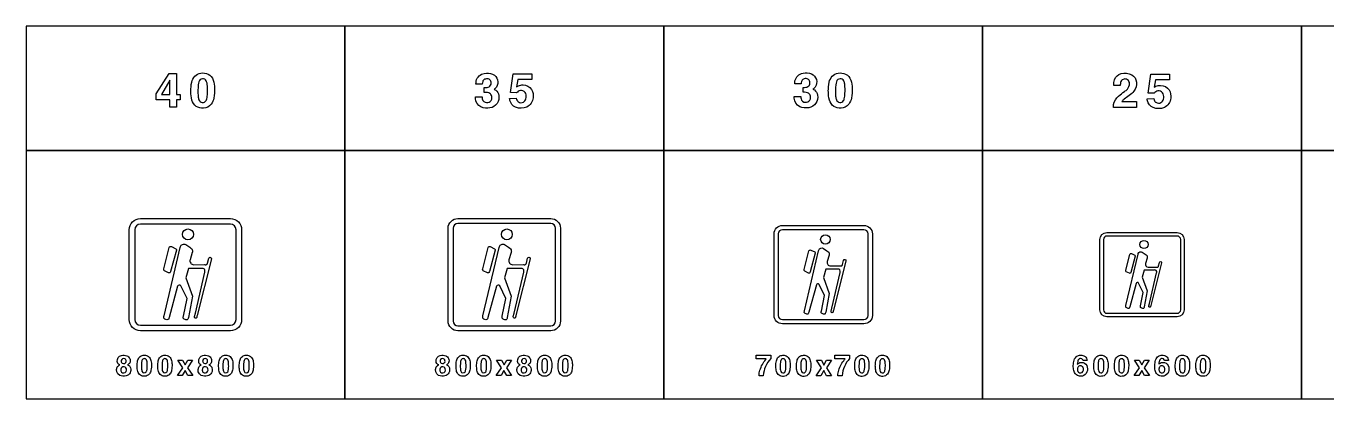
# Model space of a CAD drawing. Extents: x 0 to 18160, y 0 to 2655.
# Drawn here: x 0 to 9262, y 0 to 2655 of the extents above; entities that cross this region are included whole.
import ezdxf

# ---------------------------------------------------------------- set-up
doc = ezdxf.new("R2010")
doc.units = 0
doc.header["$MEASUREMENT"] = 0

msp = doc.modelspace()

# ---------------------------------------------------------------- linework, layer by layer
for points in [[(0, 1770), (2270, 1770), (2270, 2655), (0, 2655)], [(2270, 1770), (4540, 1770), (4540, 2655), (2270, 2655)], [(4540, 1770), (6810, 1770), (6810, 2655), (4540, 2655)], [(6810, 1770), (9080, 1770), (9080, 2655), (6810, 2655)], [(9080, 1770), (11350, 1770), (11350, 2655), (9080, 2655)], [(927.496, 2171.35), (1017.9, 2317.79), (1070.98, 2317.79), (1070.98, 2166.57), (1097.95, 2166.57), (1097.95, 2128.53), (1070.98, 2128.53), (1070.98, 2076.28), (1023.46, 2076.28), (1023.46, 2128.53), (927.496, 2128.53)], [(1023.46, 2269.13), (963.474, 2166.57), (1023.46, 2166.57)], [(0, 0), (2270, 0), (2270, 1770), (0, 1770)], [(2270, 0), (4540, 0), (4540, 1770), (2270, 1770)], [(4540, 0), (6810, 0), (6810, 1770), (4540, 1770)], [(6810, 0), (9080, 0), (9080, 1770), (6810, 1770)], [(9080, 0), (11350, 0), (11350, 1770), (9080, 1770)], [(1115.2, 221.769), (1080.08, 276.319), (1114.84, 276.319), (1133.11, 242.267), (1151.83, 276.319), (1185.98, 276.319), (1150.44, 222.29), (1186.95, 166.272), (1152.4, 166.272), (1132.54, 202.362), (1112.14, 166.272), (1077.99, 166.272)], [(3385.19, 221.769), (3350.07, 276.319), (3384.84, 276.319), (3403.11, 242.267), (3421.83, 276.319), (3455.97, 276.319), (3420.43, 222.29), (3456.95, 166.272), (3422.4, 166.272), (3402.54, 202.362), (3382.14, 166.272), (3347.99, 166.272)], [(5662.41, 221.386), (5627.29, 275.936), (5662.06, 275.936), (5680.33, 241.884), (5699.05, 275.936), (5733.19, 275.936), (5697.65, 221.908), (5734.17, 165.889), (5699.62, 165.889), (5679.76, 201.979), (5659.35, 165.889), (5625.21, 165.889)], [(7925.79, 221.523), (7890.67, 276.072), (7925.43, 276.072), (7943.7, 242.02), (7962.42, 276.072), (7996.57, 276.072), (7961.03, 222.044), (7997.54, 166.025), (7962.99, 166.025), (7943.13, 202.115), (7922.73, 166.025), (7888.58, 166.025)]]:
    msp.add_lwpolyline(points, close=True)
for points in [[(1173.29, 2191.65, -0.0563084), (1179.33, 2254.48, -0.130301), (1201.53, 2298.28, -0.174843), (1243.35, 2319.69, -0.147552), (1296.47, 2313.05, -0.192146), (1333.28, 2269.88, -0.0833996), (1342.52, 2212.85, -0.0545507), (1337.51, 2142.08, -0.116773), (1318.43, 2098, -0.221099), (1263.57, 2070.32, -0.162564), (1212.11, 2082.84, -0.174743), (1180.84, 2128.26, -0.0640867), (1173.37, 2186.95)], [(3199.84, 2150.87), (3246.2, 2150.87, 0.0411845), (3248.26, 2135.66, 0.335066), (3278.75, 2110.39, 0.276505), (3310.74, 2124.92, 0.158203), (3316.31, 2145.65, 0.0878221), (3313.34, 2161.57, 0.217575), (3294.82, 2178.43, 0.0882727), (3273.57, 2181.56), (3262.75, 2181.56), (3262.75, 2216.82, 0.0282129), (3282.34, 2217.42, 0.50028), (3309.32, 2262.91, 0.235001), (3290.79, 2277.96, 0.165496), (3265.12, 2275.67, 0.220849), (3250.9, 2259.12, 0.055705), (3248.02, 2240.92), (3203.2, 2240.92, -0.0488003), (3204.97, 2263.51, -0.30773), (3262.59, 2318.01, -0.146685), (3322.07, 2312.08, -0.469869), (3348.61, 2219.31, -0.0891152), (3336.57, 2207.54), (3332.3, 2204.54, -0.0245333), (3343.48, 2198.14, -0.202429), (3365.75, 2161.45, -0.422325), (3303.08, 2072, -0.154301), (3238.98, 2079.19, -0.287878), (3199.96, 2139.89, -0.0143877)], [(3442.43, 2139.57), (3489.39, 2141.35, 0.0452719), (3495.79, 2125.12, 0.0567733), (3500.53, 2118.25, 0.070207), (3504.95, 2114.77, 0.264984), (3540.97, 2112.87, 0.20748), (3558.38, 2135.98, 0.147389), (3557.24, 2174.01, 0.308532), (3527.86, 2195.42, 0.215743), (3498.08, 2185.19, 0.028781), (3492.71, 2178.95), (3450.09, 2180.96), (3467.91, 2315.64), (3601.95, 2315.64), (3601.95, 2273.77), (3501.51, 2273.77), (3492.55, 2221.76, -0.0211252), (3505.46, 2229.3, -0.121371), (3538.8, 2235.15, -0.244671), (3598.59, 2203.2, -0.173069), (3610.16, 2144.07, -0.256779), (3564.98, 2078.08, -0.199585), (3485.44, 2077.01, -0.245625), (3445.16, 2125.91, -0.0170062)], [(5469.08, 2152.29), (5515.45, 2152.29, 0.0411845), (5517.5, 2137.08, 0.335066), (5547.99, 2111.8, 0.276505), (5579.98, 2126.34, 0.158203), (5585.55, 2147.07, 0.0878221), (5582.59, 2162.99, 0.217575), (5564.07, 2179.85, 0.0882727), (5542.82, 2182.97), (5532, 2182.97), (5532, 2218.24, 0.0282129), (5551.59, 2218.83, 0.50028), (5578.56, 2264.33, 0.235001), (5560.04, 2279.38, 0.165496), (5534.37, 2277.09, 0.220849), (5520.15, 2260.54, 0.055705), (5517.27, 2242.33), (5472.44, 2242.33, -0.0488003), (5474.22, 2264.92, -0.30773), (5531.84, 2319.43, -0.146685), (5591.32, 2313.5, -0.469869), (5617.86, 2220.73, -0.0891152), (5605.81, 2208.96), (5601.55, 2205.96, -0.0245333), (5612.72, 2199.56, -0.202429), (5635, 2162.87, -0.422325), (5572.32, 2073.41, -0.154301), (5508.22, 2080.6, -0.287878), (5469.2, 2141.31, -0.0143877)], [(5711.68, 2191.65, -0.0563084), (5717.72, 2254.48, -0.130301), (5739.91, 2298.28, -0.174843), (5781.74, 2319.69, -0.147552), (5834.86, 2313.05, -0.192146), (5871.67, 2269.88, -0.0833996), (5880.91, 2212.85, -0.0545507), (5875.89, 2142.08, -0.116773), (5856.82, 2098, -0.221099), (5801.96, 2070.32, -0.162564), (5750.5, 2082.84, -0.174743), (5719.22, 2128.26, -0.0640867), (5711.76, 2186.95)], [(7741.06, 2074.79, -0.0640343), (7742.32, 2095.72, -0.161687), (7778.14, 2156.27, -0.0283718), (7819.97, 2188.65, 0.0545111), (7840.86, 2206.58, 0.192461), (7855.83, 2246.12, 0.234238), (7842.24, 2272.5, 0.196223), (7816.93, 2277.28, 0.252425), (7795.01, 2260.1, 0.0856617), (7790.86, 2243.08, 0.0202329), (7790.15, 2231.39), (7743.51, 2231.39, -0.0983795), (7749.55, 2272.7, -0.245047), (7795.72, 2315.83, -0.207102), (7872.69, 2307.49, -0.233443), (7905.15, 2255.16, -0.20961), (7886.99, 2190.98, -0.0785124), (7853.06, 2159.51, 0.0107372), (7817.24, 2133.72, 0.0665092), (7801.37, 2117.68), (7905.86, 2117.68), (7905.86, 2074.79)], [(1224.67, 2161.12, 0.0124589), (1225.19, 2154.8, 0.0668192), (1230.8, 2129.4, 0.615362), (1281.7, 2123.79, 0.0726881), (1287.15, 2136.83, 0.0588562), (1291.85, 2174.11, 0.0389037), (1290.23, 2241.09, 0.084671), (1283.64, 2264.43, 0.156013), (1272.18, 2276.6, 0.143208), (1256.47, 2279.56, 0.172584), (1240.71, 2273.36, 0.132565), (1230.76, 2257.8, 0.0498315), (1226.21, 2236.08, 0.0368731)], [(5763.06, 2161.12, 0.0124589), (5763.57, 2154.8, 0.0668192), (5769.18, 2129.4, 0.615362), (5820.09, 2123.79, 0.0726881), (5825.54, 2136.83, 0.0588562), (5830.24, 2174.11, 0.0389037), (5828.62, 2241.09, 0.084671), (5822.02, 2264.43, 0.156013), (5810.57, 2276.6, 0.143208), (5794.85, 2279.56, 0.172584), (5779.09, 2273.36, 0.132565), (5769.14, 2257.8, 0.0498315), (5764.6, 2236.08, 0.0368731)], [(7981.21, 2136.73), (8028.17, 2138.5, 0.0452719), (8034.56, 2122.27, 0.0567733), (8039.3, 2115.4, 0.070207), (8043.73, 2111.92, 0.264984), (8079.74, 2110.03, 0.20748), (8097.16, 2133.13, 0.147389), (8096.02, 2171.17, 0.308532), (8066.63, 2192.57, 0.215743), (8036.85, 2182.34, 0.028781), (8031.48, 2176.1), (7988.87, 2178.12), (8006.68, 2312.79), (8140.72, 2312.79), (8140.72, 2270.93), (8040.29, 2270.93), (8031.33, 2218.92, -0.0211252), (8044.24, 2226.46, -0.121371), (8077.57, 2232.3, -0.244671), (8137.37, 2200.35, -0.173069), (8148.94, 2141.23, -0.256779), (8103.76, 2075.23, -0.199585), (8024.22, 2074.17, -0.245625), (7983.93, 2123.06, -0.0170062)], [(814.998, 484.997, -0.414213), (734.998, 564.997), (734.998, 1205, -0.414213), (814.998, 1285), (1455, 1285, -0.414213), (1535, 1205), (1535, 564.997, -0.414213), (1455, 484.997)], [(814.998, 524.997), (1455, 524.997, 0.414213), (1495, 564.997), (1495, 1205, 0.414213), (1455, 1245), (814.998, 1245, 0.414213), (774.998, 1205), (774.998, 564.997, 0.414213)], [(1114.33, 1171.42, -1), (1191.89, 1171.42, -1)], [(3075, 484.997, -0.414213), (3005, 554.997), (3005, 1215, -0.414213), (3075, 1285), (3735, 1285, -0.414213), (3805, 1215), (3805, 554.997, -0.414213), (3735, 484.997)], [(3075, 519.997), (3735, 519.997, 0.414213), (3770, 554.997), (3770, 1215, 0.414213), (3735, 1250), (3075, 1250, 0.414213), (3040, 1215), (3040, 554.997, 0.414213)], [(3384.33, 1171.42, -1), (3461.89, 1171.42, -1)], [(5385, 534.997, -0.414213), (5325, 594.997), (5325, 1175, -0.414213), (5385, 1235), (5965, 1235, -0.414213), (6025, 1175), (6025, 594.997, -0.414213), (5965, 534.997)], [(5385, 564.997), (5965, 564.997, 0.414213), (5995, 594.997), (5995, 1175, 0.414213), (5965, 1205), (5385, 1205, 0.414213), (5355, 1175), (5355, 594.997, 0.414213)], [(5656.92, 1135.62, -1), (5724.78, 1135.62, -1)], [(7695, 584.997, -0.414213), (7645, 634.997), (7645, 1135, -0.414213), (7695, 1185), (8195, 1185, -0.414213), (8245, 1135), (8245, 634.997, -0.414213), (8195, 584.997)], [(7695, 609.997), (8195, 609.997, 0.414213), (8220, 634.997), (8220, 1135, 0.414213), (8195, 1160), (7695, 1160, 0.414213), (7670, 1135), (7670, 634.997, 0.414213)], [(7929.5, 1099.81, -1), (7987.67, 1099.81, -1)], [(1070.58, 1059.02), (1028.84, 906.852), (1028.08, 904.067, -0.473971), (1015.15, 898.315), (985.297, 913.377, -0.349473), (980.547, 923.728), (981.324, 926.867), (1019.03, 1077.84, -0.482219), (1035.32, 1085.24), (1065.93, 1069.57, -0.354745)], [(1165.66, 1079.83, -0.0825033), (1179.95, 1068.3, -0.146691), (1184.46, 1056.65, -0.0751075), (1184.91, 1046.81, -0.0362846), (1183.8, 1042.54), (1168.06, 991.695, 0.503277), (1194.46, 956.11), (1270.56, 956.14, 0.019577), (1280.59, 955.946, 0.0762858), (1286.04, 957.205, 0.212105), (1290.53, 962.446, 0.0172574), (1291.76, 967.232), (1300.93, 1001.31, -0.972002), (1319.73, 997.637), (1218.19, 593.803), (1217.14, 589.446), (1215.57, 582.786), (1215.33, 581.645, -0.0268765), (1215.1, 580.729, -0.935556), (1198.68, 585.363, -0.0199049), (1199.11, 587.8), (1205.43, 611.172), (1273.11, 903.108, 0.0399828), (1274.14, 914.615, 0.323735), (1261.38, 928.747, 0.0706664), (1250.55, 929.195, -0.00951978), (1247.7, 929.128), (1155.63, 929.128), (1136.79, 861.702), (1184.51, 730.826), (1155.69, 580.147, -0.072615), (1151.96, 567.782, -0.165939), (1147.35, 563.108, -0.119372), (1144.04, 562.535, -0.167871), (1121.64, 572.011, -0.213065), (1118.81, 579.565, -0.0487822), (1120.26, 589.318), (1146.68, 716.098), (1102.19, 804.316, 0.685463), (1079.52, 802.065), (1017.98, 579.028, -0.0309638), (1015.61, 570.45, -0.236089), (1009.55, 564.7, -0.183163), (995.592, 565.712, -0.0872983), (983.476, 573.227, -0.158281), (981.574, 577.076, -0.0927593), (982.07, 588.725, -0.0122228), (982.619, 591.463), (1097.75, 1078.49), (1099.73, 1084.98, -0.489476), (1136.85, 1098.6)], [(3340.58, 1059.02), (3298.84, 906.852), (3298.08, 904.067, -0.473971), (3285.15, 898.315), (3255.3, 913.377, -0.349473), (3250.55, 923.728), (3251.32, 926.867), (3289.03, 1077.84, -0.482219), (3305.32, 1085.24), (3335.93, 1069.57, -0.354745)], [(3435.66, 1079.83, -0.0825033), (3449.95, 1068.3, -0.146691), (3454.46, 1056.65, -0.0751075), (3454.91, 1046.81, -0.0362846), (3453.8, 1042.54), (3438.06, 991.695, 0.503277), (3464.46, 956.11), (3540.56, 956.14, 0.019577), (3550.59, 955.946, 0.0762858), (3556.04, 957.205, 0.212105), (3560.53, 962.446, 0.0172574), (3561.76, 967.232), (3570.93, 1001.31, -0.972002), (3589.73, 997.637), (3488.19, 593.803), (3487.14, 589.446), (3485.57, 582.786), (3485.33, 581.645, -0.0268765), (3485.1, 580.729, -0.935556), (3468.68, 585.363, -0.0199049), (3469.11, 587.8), (3475.43, 611.172), (3543.11, 903.108, 0.0399828), (3544.14, 914.615, 0.323735), (3531.38, 928.747, 0.0706664), (3520.55, 929.195, -0.00951978), (3517.7, 929.128), (3425.63, 929.128), (3406.79, 861.702), (3454.51, 730.826), (3425.69, 580.147, -0.072615), (3421.96, 567.782, -0.165939), (3417.35, 563.108, -0.119372), (3414.04, 562.535, -0.167871), (3391.64, 572.011, -0.213065), (3388.81, 579.565, -0.0487822), (3390.26, 589.318), (3416.68, 716.098), (3372.19, 804.316, 0.685463), (3349.52, 802.065), (3287.98, 579.028, -0.0309638), (3285.61, 570.45, -0.236089), (3279.55, 564.7, -0.183163), (3265.59, 565.712, -0.0872983), (3253.48, 573.227, -0.158281), (3251.57, 577.076, -0.0927593), (3252.07, 588.725, -0.0122228), (3252.62, 591.463), (3367.75, 1078.49), (3369.73, 1084.98, -0.489476), (3406.85, 1098.6)], [(5618.63, 1037.27), (5582.11, 904.12), (5581.44, 901.684, -0.473971), (5570.13, 896.65), (5544.01, 909.829, -0.349473), (5539.85, 918.887), (5540.53, 921.633), (5573.53, 1053.74, -0.482219), (5587.78, 1060.21), (5614.56, 1046.5, -0.354745)], [(5701.83, 1055.48, -0.0825033), (5714.33, 1045.39, -0.146691), (5718.28, 1035.2, -0.0751075), (5718.67, 1026.59, -0.0362846), (5717.7, 1022.85), (5703.92, 978.358, 0.503277), (5727.03, 947.221), (5793.62, 947.247, 0.019577), (5802.39, 947.077, 0.0762858), (5807.16, 948.179, 0.212105), (5811.08, 952.765, 0.0172574), (5812.16, 956.952), (5820.19, 986.77, -0.972002), (5836.64, 983.557), (5747.79, 630.202), (5746.87, 626.39), (5745.5, 620.563), (5745.29, 619.564, -0.0268765), (5745.08, 618.763, -0.935556), (5730.72, 622.818, -0.0199049), (5731.1, 624.949), (5736.62, 645.401), (5795.85, 900.844, 0.0399828), (5796.75, 910.913, 0.323735), (5785.58, 923.278, 0.0706664), (5776.11, 923.67, -0.00951978), (5773.62, 923.611), (5693.05, 923.611), (5676.56, 864.614), (5718.32, 750.098), (5693.1, 618.253, -0.072615), (5689.84, 607.434, -0.165939), (5685.81, 603.344, -0.119372), (5682.91, 602.843, -0.167871), (5663.31, 611.134, -0.213065), (5660.83, 617.744, -0.0487822), (5662.1, 626.278), (5685.22, 737.21), (5646.29, 814.401, 0.685463), (5626.45, 812.432), (5572.6, 617.275, -0.0309638), (5570.54, 609.769, -0.236089), (5565.23, 604.737, -0.183163), (5553.02, 605.622, -0.0872983), (5542.42, 612.198, -0.158281), (5540.75, 615.567, -0.0927593), (5541.19, 625.759, -0.0122228), (5541.67, 628.154), (5642.41, 1054.3), (5644.14, 1059.98, -0.489476), (5676.62, 1071.9)], [(7896.68, 1015.52), (7865.38, 901.388), (7864.81, 899.3, -0.473971), (7855.11, 894.986), (7832.72, 906.282, -0.349473), (7829.16, 914.046), (7829.74, 916.399), (7858.02, 1029.63, -0.482219), (7870.24, 1035.18), (7893.2, 1023.43, -0.354745)], [(7967.99, 1031.12, -0.0825033), (7978.71, 1022.48, -0.146691), (7982.1, 1013.74, -0.0751075), (7982.43, 1006.36, -0.0362846), (7981.6, 1003.16), (7969.79, 965.02, 0.503277), (7989.59, 938.332), (8046.67, 938.354, 0.019577), (8054.19, 938.209, 0.0762858), (8058.28, 939.153, 0.212105), (8061.64, 943.084, 0.0172574), (8062.57, 946.673), (8069.44, 972.231, -0.972002), (8083.55, 969.477), (8007.39, 666.602), (8006.6, 663.334), (8005.43, 658.339), (8005.25, 657.483, -0.0268765), (8005.07, 656.796, -0.935556), (7992.76, 660.272, -0.0199049), (7993.09, 662.099), (7997.82, 679.629), (8048.58, 898.58, 0.0399828), (8049.36, 907.211, 0.323735), (8039.79, 917.81, 0.0706664), (8031.66, 918.145, -0.00951978), (8029.53, 918.095), (7960.47, 918.095), (7946.34, 867.526), (7982.13, 769.369), (7960.51, 656.359, -0.072615), (7957.72, 647.086, -0.165939), (7954.26, 643.58, -0.119372), (7951.78, 643.151, -0.167871), (7934.98, 650.257, -0.213065), (7932.86, 655.923, -0.0487822), (7933.94, 663.238), (7953.76, 758.323), (7920.39, 824.487, 0.685463), (7903.39, 822.798), (7857.23, 655.521, -0.0309638), (7855.46, 649.087, -0.236089), (7850.91, 644.775, -0.183163), (7840.44, 645.533, -0.0872983), (7831.36, 651.17, -0.158281), (7829.93, 654.057, -0.0927593), (7830.3, 662.793, -0.0122228), (7830.71, 664.846), (7917.06, 1030.12), (7918.55, 1034.98, -0.489476), (7946.38, 1045.2)], [(667.968, 242.323, -0.0382282), (664.485, 243.627, -0.270406), (649.106, 267.703, -0.377372), (679.437, 309.622, -0.15371), (717.921, 307.513, -0.416366), (738.324, 258.058, -0.173733), (723.774, 243.674), (722.328, 242.987, -0.0479914), (731.997, 238.034, -0.173856), (743.608, 221.873, -0.440125), (712.542, 164.243, -0.184), (667.115, 168.106, -0.410286), (649.627, 226.897, -0.151435), (664.035, 240.357)], [(677.305, 267.821, 0.0587981), (678.182, 263.887, 0.18403), (685.267, 254.717, 0.217144), (702.684, 253.485, 0.192437), (710.883, 260.57, 0.157808), (712.542, 273.982, 0.166677), (707.968, 282.821, 0.173614), (695.954, 287.323, 0.2359), (681.001, 280.902, 0.184791)], [(791.138, 234.257, -0.0563084), (794.763, 271.959, -0.130301), (808.081, 298.238, -0.174843), (833.176, 311.082, -0.147552), (865.048, 307.101, -0.192146), (887.133, 281.2, -0.0833996), (892.678, 246.982, -0.0545507), (889.668, 204.518, -0.116773), (878.223, 178.073, -0.221099), (845.308, 161.461, -0.162564), (814.432, 168.973, -0.174743), (795.664, 196.224, -0.0640867), (791.185, 231.437)], [(821.967, 215.94, 0.0124589), (822.275, 212.148, 0.0668192), (825.64, 196.911, 0.615362), (856.185, 193.547, 0.0726881), (859.455, 201.366, 0.0588562), (862.275, 223.736, 0.0389037), (861.304, 263.926, 0.084671), (857.346, 277.93, 0.156013), (850.474, 285.229, 0.143208), (841.043, 287.006, 0.172584), (831.588, 283.286, 0.132565), (825.616, 273.949, 0.0498315), (822.891, 260.916, 0.0368731)], [(937.884, 234.248, -0.0563084), (941.51, 271.95, -0.130301), (954.827, 298.229, -0.174843), (979.922, 311.073, -0.147552), (1011.79, 307.092, -0.192146), (1033.88, 281.192, -0.0833996), (1039.42, 246.974, -0.0545507), (1036.41, 204.509, -0.116773), (1024.97, 178.064, -0.221099), (992.054, 161.452, -0.162564), (961.178, 168.964, -0.174743), (942.41, 196.215, -0.0640867), (937.931, 231.428)], [(968.713, 215.931, 0.0124589), (969.021, 212.139, 0.0668192), (972.386, 196.902, 0.615362), (1002.93, 193.538, 0.0726881), (1006.2, 201.357, 0.0588562), (1009.02, 223.727, 0.0389037), (1008.05, 263.917, 0.084671), (1004.09, 277.921, 0.156013), (997.22, 285.22, 0.143208), (987.789, 286.997, 0.172584), (978.334, 283.277, 0.132565), (972.363, 273.94, 0.0498315), (969.637, 260.907, 0.0368731)], [(1248.01, 242.296, -0.0382282), (1244.53, 243.599, -0.270406), (1229.15, 267.675, -0.377372), (1259.48, 309.594, -0.15371), (1297.96, 307.485, -0.416366), (1318.36, 258.03, -0.173733), (1303.82, 243.646), (1302.37, 242.959, -0.0479914), (1312.04, 238.007, -0.173856), (1323.65, 221.845, -0.440125), (1292.58, 164.215, -0.184), (1247.16, 168.078, -0.410286), (1229.67, 226.869, -0.151435), (1244.08, 240.329)], [(1257.35, 267.793, 0.0587981), (1258.22, 263.86, 0.18403), (1265.31, 254.689, 0.217144), (1282.73, 253.457, 0.192437), (1290.92, 260.542, 0.157808), (1292.58, 273.954, 0.166677), (1288.01, 282.793, 0.173614), (1276, 287.296, 0.2359), (1261.04, 280.874, 0.184791)], [(1371.18, 234.284, -0.0563084), (1374.8, 271.986, -0.130301), (1388.12, 298.265, -0.174843), (1413.22, 311.109, -0.147552), (1445.09, 307.128, -0.192146), (1467.17, 281.227, -0.0833996), (1472.72, 247.01, -0.0545507), (1469.71, 204.545, -0.116773), (1458.26, 178.1, -0.221099), (1425.35, 161.488, -0.162564), (1394.47, 169, -0.174743), (1375.71, 196.251, -0.0640867), (1371.23, 231.464)], [(1402.01, 215.967, 0.0124589), (1402.32, 212.175, 0.0668192), (1405.68, 196.938, 0.615362), (1436.23, 193.574, 0.0726881), (1439.5, 201.393, 0.0588562), (1442.32, 223.763, 0.0389037), (1441.34, 263.953, 0.084671), (1437.39, 277.957, 0.156013), (1430.52, 285.256, 0.143208), (1421.08, 287.033, 0.172584), (1411.63, 283.313, 0.132565), (1405.66, 273.976, 0.0498315), (1402.93, 260.943, 0.0368731)], [(1517.93, 234.312, -0.0563084), (1521.55, 272.013, -0.130301), (1534.87, 298.293, -0.174843), (1559.96, 311.136, -0.147552), (1591.84, 307.155, -0.192146), (1613.92, 281.255, -0.0833996), (1619.47, 247.037, -0.0545507), (1616.46, 204.572, -0.116773), (1605.01, 178.127, -0.221099), (1572.1, 161.516, -0.162564), (1541.22, 169.027, -0.174743), (1522.45, 196.279, -0.0640867), (1517.97, 231.492)], [(1548.75, 215.994, 0.0124589), (1549.06, 212.203, 0.0668192), (1552.43, 196.966, 0.615362), (1582.97, 193.601, 0.0726881), (1586.24, 201.421, 0.0588562), (1589.06, 223.79, 0.0389037), (1588.09, 263.98, 0.084671), (1584.13, 277.985, 0.156013), (1577.26, 285.283, 0.143208), (1567.83, 287.06, 0.172584), (1558.38, 283.34, 0.132565), (1552.4, 274.004, 0.0498315), (1549.68, 260.97, 0.0368731)], [(2937.96, 242.323, -0.0382282), (2934.48, 243.627, -0.270406), (2919.1, 267.703, -0.377372), (2949.43, 309.622, -0.15371), (2987.91, 307.513, -0.416366), (3008.32, 258.058, -0.173733), (2993.77, 243.674), (2992.32, 242.987, -0.0479914), (3001.99, 238.034, -0.173856), (3013.6, 221.873, -0.440125), (2982.54, 164.243, -0.184), (2937.11, 168.105, -0.410286), (2919.62, 226.897, -0.151435), (2934.03, 240.357)], [(2947.3, 267.821, 0.0587981), (2948.18, 263.887, 0.18403), (2955.26, 254.717, 0.217144), (2972.68, 253.485, 0.192437), (2980.88, 260.57, 0.157808), (2982.54, 273.982, 0.166677), (2977.96, 282.821, 0.173614), (2965.95, 287.323, 0.2359), (2951, 280.902, 0.184791)], [(3061.13, 234.257, -0.0563084), (3064.76, 271.959, -0.130301), (3078.07, 298.238, -0.174843), (3103.17, 311.082, -0.147552), (3135.04, 307.101, -0.192146), (3157.13, 281.201, -0.0833996), (3162.67, 246.983, -0.0545507), (3159.66, 204.518, -0.116773), (3148.22, 178.073, -0.221099), (3115.3, 161.461, -0.162564), (3084.43, 168.973, -0.174743), (3065.66, 196.224, -0.0640867), (3061.18, 231.438)], [(3091.96, 215.94, 0.0124589), (3092.27, 212.148, 0.0668192), (3095.63, 196.911, 0.615362), (3126.18, 193.547, 0.0726881), (3129.45, 201.366, 0.0588562), (3132.27, 223.736, 0.0389037), (3131.3, 263.926, 0.084671), (3127.34, 277.93, 0.156013), (3120.47, 285.229, 0.143208), (3111.04, 287.006, 0.172584), (3101.58, 283.286, 0.132565), (3095.61, 273.949, 0.0498315), (3092.89, 260.916, 0.0368731)], [(3207.88, 234.248, -0.0563084), (3211.5, 271.95, -0.130301), (3224.82, 298.23, -0.174843), (3249.92, 311.073, -0.147552), (3281.79, 307.092, -0.192146), (3303.87, 281.192, -0.0833996), (3309.42, 246.974, -0.0545507), (3306.41, 204.509, -0.116773), (3294.96, 178.064, -0.221099), (3262.05, 161.452, -0.162564), (3231.17, 168.964, -0.174743), (3212.4, 196.215, -0.0640867), (3207.93, 231.429)], [(3238.71, 215.931, 0.0124589), (3239.02, 212.139, 0.0668192), (3242.38, 196.902, 0.615362), (3272.93, 193.538, 0.0726881), (3276.2, 201.357, 0.0588562), (3279.02, 223.727, 0.0389037), (3278.04, 263.917, 0.084671), (3274.09, 277.921, 0.156013), (3267.21, 285.22, 0.143208), (3257.78, 286.997, 0.172584), (3248.33, 283.277, 0.132565), (3242.36, 273.94, 0.0498315), (3239.63, 260.907, 0.0368731)], [(3518, 242.296, -0.0382282), (3514.52, 243.599, -0.270406), (3499.14, 267.675, -0.377372), (3529.47, 309.594, -0.15371), (3567.96, 307.485, -0.416366), (3588.36, 258.03, -0.173733), (3573.81, 243.646), (3572.36, 242.959, -0.0479914), (3582.03, 238.007, -0.173856), (3593.64, 221.845, -0.440125), (3562.58, 164.215, -0.184), (3517.15, 168.078, -0.410286), (3499.66, 226.869, -0.151435), (3514.07, 240.329)], [(3527.34, 267.793, 0.0587981), (3528.22, 263.86, 0.18403), (3535.3, 254.689, 0.217144), (3552.72, 253.457, 0.192437), (3560.92, 260.542, 0.157808), (3562.58, 273.955, 0.166677), (3558, 282.793, 0.173614), (3545.99, 287.296, 0.2359), (3531.04, 280.874, 0.184791)], [(3641.17, 234.284, -0.0563084), (3644.8, 271.986, -0.130301), (3658.12, 298.265, -0.174843), (3683.21, 311.109, -0.147552), (3715.08, 307.128, -0.192146), (3737.17, 281.228, -0.0833996), (3742.71, 247.01, -0.0545507), (3739.7, 204.545, -0.116773), (3728.26, 178.1, -0.221099), (3695.34, 161.488, -0.162564), (3664.47, 169, -0.174743), (3645.7, 196.251, -0.0640867), (3641.22, 231.464)], [(3672, 215.967, 0.0124589), (3672.31, 212.175, 0.0668192), (3675.68, 196.938, 0.615362), (3706.22, 193.574, 0.0726881), (3709.49, 201.393, 0.0588562), (3712.31, 223.763, 0.0389037), (3711.34, 263.953, 0.084671), (3707.38, 277.957, 0.156013), (3700.51, 285.256, 0.143208), (3691.08, 287.033, 0.172584), (3681.62, 283.313, 0.132565), (3675.65, 273.976, 0.0498315), (3672.93, 260.943, 0.0368731)], [(3787.92, 234.312, -0.0563084), (3791.54, 272.013, -0.130301), (3804.86, 298.293, -0.174843), (3829.96, 311.136, -0.147552), (3861.83, 307.155, -0.192146), (3883.91, 281.255, -0.0833996), (3889.46, 247.037, -0.0545507), (3886.45, 204.572, -0.116773), (3875, 178.127, -0.221099), (3842.09, 161.516, -0.162564), (3811.21, 169.027, -0.174743), (3792.45, 196.279, -0.0640867), (3787.97, 231.492)], [(3818.75, 215.994, 0.0124589), (3819.06, 212.203, 0.0668192), (3822.42, 196.966, 0.615362), (3852.97, 193.601, 0.0726881), (3856.24, 201.421, 0.0588562), (3859.06, 223.79, 0.0389037), (3858.09, 263.98, 0.084671), (3854.13, 277.985, 0.156013), (3847.26, 285.283, 0.143208), (3837.82, 287.061, 0.172584), (3828.37, 283.34, 0.132565), (3822.4, 274.004, 0.0498315), (3819.67, 260.97, 0.0368731)], [(5197.97, 311.538), (5301.72, 311.538), (5301.72, 287.746, 0.17337), (5248.52, 165.709), (5218.19, 165.709, -0.0554097), (5224.99, 205.329, -0.10295), (5266.79, 281.111), (5270.2, 285.353), (5197.97, 285.353)], [(5338.35, 233.875, -0.0563084), (5341.98, 271.576, -0.130301), (5355.29, 297.856, -0.174843), (5380.39, 310.699, -0.147552), (5412.26, 306.718, -0.192146), (5434.35, 280.818, -0.0833996), (5439.89, 246.6, -0.0545507), (5436.88, 204.135, -0.116773), (5425.44, 177.69, -0.221099), (5392.52, 161.079, -0.162564), (5361.65, 168.59, -0.174743), (5342.88, 195.842, -0.0640867), (5338.4, 231.055)], [(5369.18, 215.557, 0.0124589), (5369.49, 211.766, 0.0668192), (5372.85, 196.529, 0.615362), (5403.4, 193.164, 0.0726881), (5406.67, 200.984, 0.0588562), (5409.49, 223.353, 0.0389037), (5408.52, 263.543, 0.084671), (5404.56, 277.548, 0.156013), (5397.69, 284.846, 0.143208), (5388.26, 286.624, 0.172584), (5378.8, 282.903, 0.132565), (5372.83, 273.567, 0.0498315), (5370.1, 260.533, 0.0368731)], [(5485.1, 233.866, -0.0563084), (5488.72, 271.567, -0.130301), (5502.04, 297.847, -0.174843), (5527.14, 310.69, -0.147552), (5559.01, 306.709, -0.192146), (5581.09, 280.809, -0.0833996), (5586.64, 246.591, -0.0545507), (5583.63, 204.126, -0.116773), (5572.18, 177.681, -0.221099), (5539.27, 161.07, -0.162564), (5508.39, 168.581, -0.174743), (5489.62, 195.833, -0.0640867), (5485.14, 231.046)], [(5515.93, 215.548, 0.0124589), (5516.23, 211.757, 0.0668192), (5519.6, 196.52, 0.615362), (5550.14, 193.155, 0.0726881), (5553.41, 200.975, 0.0588562), (5556.23, 223.344, 0.0389037), (5555.26, 263.534, 0.084671), (5551.31, 277.539, 0.156013), (5544.43, 284.837, 0.143208), (5535, 286.615, 0.172584), (5525.55, 282.894, 0.132565), (5519.58, 273.558, 0.0498315), (5516.85, 260.524, 0.0368731)], [(5759.16, 311.51), (5862.9, 311.51), (5862.9, 287.719, 0.17337), (5809.7, 165.681), (5779.37, 165.681, -0.0554097), (5786.17, 205.302, -0.10295), (5827.97, 281.084), (5831.39, 285.325), (5759.16, 285.325)], [(5899.54, 233.902, -0.0563084), (5903.16, 271.603, -0.130301), (5916.48, 297.883, -0.174843), (5941.57, 310.726, -0.147552), (5973.45, 306.745, -0.192146), (5995.53, 280.845, -0.0833996), (6001.08, 246.627, -0.0545507), (5998.07, 204.162, -0.116773), (5986.62, 177.717, -0.221099), (5953.71, 161.106, -0.162564), (5922.83, 168.617, -0.174743), (5904.06, 195.869, -0.0640867), (5899.58, 231.082)], [(5930.36, 215.584, 0.0124589), (5930.67, 211.793, 0.0668192), (5934.04, 196.556, 0.615362), (5964.58, 193.191, 0.0726881), (5967.85, 201.011, 0.0588562), (5970.67, 223.38, 0.0389037), (5969.7, 263.57, 0.084671), (5965.74, 277.575, 0.156013), (5958.87, 284.873, 0.143208), (5949.44, 286.65, 0.172584), (5939.99, 282.93, 0.132565), (5934.01, 273.594, 0.0498315), (5931.29, 260.56, 0.0368731)], [(6046.28, 233.929, -0.0563084), (6049.91, 271.63, -0.130301), (6063.22, 297.91, -0.174843), (6088.32, 310.754, -0.147552), (6120.19, 306.773, -0.192146), (6142.28, 280.872, -0.0833996), (6147.82, 246.654, -0.0545507), (6144.81, 204.19, -0.116773), (6133.37, 177.744, -0.221099), (6100.45, 161.133, -0.162564), (6069.58, 168.645, -0.174743), (6050.81, 195.896, -0.0640867), (6046.33, 231.109)], [(6077.11, 215.612, 0.0124589), (6077.42, 211.82, 0.0668192), (6080.78, 196.583, 0.615362), (6111.33, 193.218, 0.0726881), (6114.6, 201.038, 0.0588562), (6117.42, 223.408, 0.0389037), (6116.45, 263.597, 0.084671), (6112.49, 277.602, 0.156013), (6105.62, 284.901, 0.143208), (6096.19, 286.678, 0.172584), (6086.73, 282.957, 0.132565), (6080.76, 273.621, 0.0498315), (6078.04, 260.588, 0.0368731)], [(7553.86, 273.902), (7525.61, 273.902, 0.0333099), (7523.62, 279.233, 0.308433), (7507.89, 287.93, 0.256298), (7491.16, 277.717, 0.0718547), (7486.8, 266.674, 0.0422837), (7483.79, 247.859, -0.0343264), (7495.07, 255.821, -0.198215), (7524.83, 258.546, -0.294049), (7555.09, 226.603, -0.195966), (7547.53, 181.769, -0.251599), (7509.24, 161.911, -0.162734), (7477.67, 171.224, -0.142524), (7461.25, 194.636, -0.0867955), (7455.85, 229.162, -0.0561633), (7459.19, 267.835, -0.143087), (7476.02, 299.778, -0.165016), (7500.4, 311.366, -0.137094), (7531.63, 307.598, -0.238813), (7552.18, 282.1, -0.0169871)], [(7601.73, 234.02, -0.0563084), (7605.35, 271.722, -0.130301), (7618.67, 298.001, -0.174843), (7643.77, 310.845, -0.147552), (7675.64, 306.864, -0.192146), (7697.72, 280.963, -0.0833996), (7703.27, 246.745, -0.0545507), (7700.26, 204.281, -0.116773), (7688.81, 177.835, -0.221099), (7655.9, 161.224, -0.162564), (7625.02, 168.736, -0.174743), (7606.25, 195.987, -0.0640867), (7601.78, 231.2)], [(7632.56, 215.703, 0.0124589), (7632.86, 211.911, 0.0668192), (7636.23, 196.674, 0.615362), (7666.78, 193.309, 0.0726881), (7670.05, 201.129, 0.0588562), (7672.86, 223.499, 0.0389037), (7671.89, 263.688, 0.084671), (7667.94, 277.693, 0.156013), (7661.06, 284.992, 0.143208), (7651.63, 286.769, 0.172584), (7642.18, 283.049, 0.132565), (7636.21, 273.712, 0.0498315), (7633.48, 260.679, 0.0368731)], [(7748.47, 234.02, -0.0563084), (7752.1, 271.722, -0.130301), (7765.42, 298.001, -0.174843), (7790.51, 310.845, -0.147552), (7822.38, 306.864, -0.192146), (7844.47, 280.963, -0.0833996), (7850.01, 246.745, -0.0545507), (7847, 204.281, -0.116773), (7835.56, 177.835, -0.221099), (7802.64, 161.224, -0.162564), (7771.77, 168.736, -0.174743), (7753, 195.987, -0.0640867), (7748.52, 231.2)], [(7779.3, 215.703, 0.0124589), (7779.61, 211.911, 0.0668192), (7782.98, 196.674, 0.615362), (7813.52, 193.309, 0.0726881), (7816.79, 201.129, 0.0588562), (7819.61, 223.499, 0.0389037), (7818.64, 263.688, 0.084671), (7814.68, 277.693, 0.156013), (7807.81, 284.992, 0.143208), (7798.38, 286.769, 0.172584), (7788.92, 283.049, 0.132565), (7782.95, 273.712, 0.0498315), (7780.23, 260.679, 0.0368731)], [(8133.77, 273.892), (8105.52, 273.892, 0.0333099), (8103.53, 279.224, 0.308433), (8087.8, 287.921, 0.256298), (8071.07, 277.707, 0.0718547), (8066.71, 266.665, 0.0422837), (8063.7, 247.849, -0.0343264), (8074.98, 255.812, -0.198215), (8104.74, 258.537, -0.294049), (8135, 226.593, -0.195966), (8127.44, 181.759, -0.251599), (8089.15, 161.902, -0.162734), (8057.58, 171.214, -0.142524), (8041.16, 194.627, -0.0867955), (8035.76, 229.153, -0.0561633), (8039.1, 267.826, -0.143087), (8055.93, 299.769, -0.165016), (8080.31, 311.357, -0.137094), (8111.54, 307.589, -0.238813), (8132.09, 282.091, -0.0169871)], [(8181.64, 234.038, -0.0563084), (8185.26, 271.739, -0.130301), (8198.58, 298.019, -0.174843), (8223.68, 310.863, -0.147552), (8255.55, 306.882, -0.192146), (8277.63, 280.981, -0.0833996), (8283.18, 246.763, -0.0545507), (8280.17, 204.299, -0.116773), (8268.72, 177.853, -0.221099), (8235.81, 161.242, -0.162564), (8204.93, 168.754, -0.174743), (8186.16, 196.005, -0.0640867), (8181.69, 231.218)], [(8212.47, 215.72, 0.0124589), (8212.78, 211.929, 0.0668192), (8216.14, 196.692, 0.615362), (8246.69, 193.327, 0.0726881), (8249.96, 201.147, 0.0588562), (8252.78, 223.517, 0.0389037), (8251.8, 263.706, 0.084671), (8247.85, 277.711, 0.156013), (8240.97, 285.01, 0.143208), (8231.54, 286.787, 0.172584), (8222.09, 283.066, 0.132565), (8216.12, 273.73, 0.0498315), (8213.39, 260.697, 0.0368731)], [(8328.38, 234.065, -0.0563084), (8332.01, 271.767, -0.130301), (8345.33, 298.046, -0.174843), (8370.42, 310.89, -0.147552), (8402.29, 306.909, -0.192146), (8424.38, 281.008, -0.0833996), (8429.92, 246.79, -0.0545507), (8426.92, 204.326, -0.116773), (8415.47, 177.881, -0.221099), (8382.55, 161.269, -0.162564), (8351.68, 168.781, -0.174743), (8332.91, 196.032, -0.0640867), (8328.43, 231.245)], [(8359.21, 215.748, 0.0124589), (8359.52, 211.956, 0.0668192), (8362.89, 196.719, 0.615362), (8393.43, 193.354, 0.0726881), (8396.7, 201.174, 0.0588562), (8399.52, 223.544, 0.0389037), (8398.55, 263.734, 0.084671), (8394.59, 277.738, 0.156013), (8387.72, 285.037, 0.143208), (8378.29, 286.814, 0.172584), (8368.84, 283.094, 0.132565), (8362.86, 273.757, 0.0498315), (8360.14, 260.724, 0.0368731)], [(674.84, 207.087, 0.0490068), (675.765, 200.38, 0.121824), (679.864, 191.992, 0.229649), (696.878, 185.641, 0.256774), (712.873, 195.57, 0.178638), (714.674, 215.12, 0.196143), (706.475, 226.186, 0.197496), (689.082, 228.271, 0.222887), (677.163, 219.006, 0.124888)], [(1254.88, 207.059, 0.0490068), (1255.81, 200.353, 0.121824), (1259.91, 191.964, 0.229649), (1276.92, 185.613, 0.256774), (1292.91, 195.542, 0.178638), (1294.72, 215.092, 0.196143), (1286.52, 226.158, 0.197496), (1269.12, 228.244, 0.222887), (1257.2, 218.978, 0.124888)], [(2944.83, 207.087, 0.0490068), (2945.76, 200.38, 0.121824), (2949.86, 191.992, 0.229649), (2966.87, 185.641, 0.256774), (2982.87, 195.57, 0.178638), (2984.67, 215.12, 0.196143), (2976.47, 226.186, 0.197496), (2959.08, 228.271, 0.222887), (2947.16, 219.006, 0.124888)], [(3524.88, 207.059, 0.0490068), (3525.8, 200.353, 0.121824), (3529.9, 191.964, 0.229649), (3546.91, 185.613, 0.256774), (3562.91, 195.542, 0.178638), (3564.71, 215.092, 0.196143), (3556.51, 226.158, 0.197496), (3539.12, 228.244, 0.222887), (3527.2, 218.978, 0.124888)], [(7485.38, 212.101, 0.0641861), (7486.63, 201.84, 0.139351), (7492.27, 191.745, 0.240104), (7510.16, 186.129, 0.267924), (7524.24, 196.248, 0.140614), (7527.13, 216.603, 0.112774), (7523.2, 227.693, 0.271024), (7505.59, 236.271, 0.294594), (7487.58, 224.423, 0.0908659)], [(8065.29, 212.091, 0.0641861), (8066.54, 201.831, 0.139351), (8072.18, 191.736, 0.240104), (8090.07, 186.12, 0.267924), (8104.15, 196.238, 0.140614), (8107.04, 216.594, 0.112774), (8103.11, 227.684, 0.271024), (8085.5, 236.262, 0.294594), (8067.49, 224.413, 0.0908659)]]:
    msp.add_lwpolyline(points, format="xyb", close=True)

doc.saveas('drawing.dxf')
